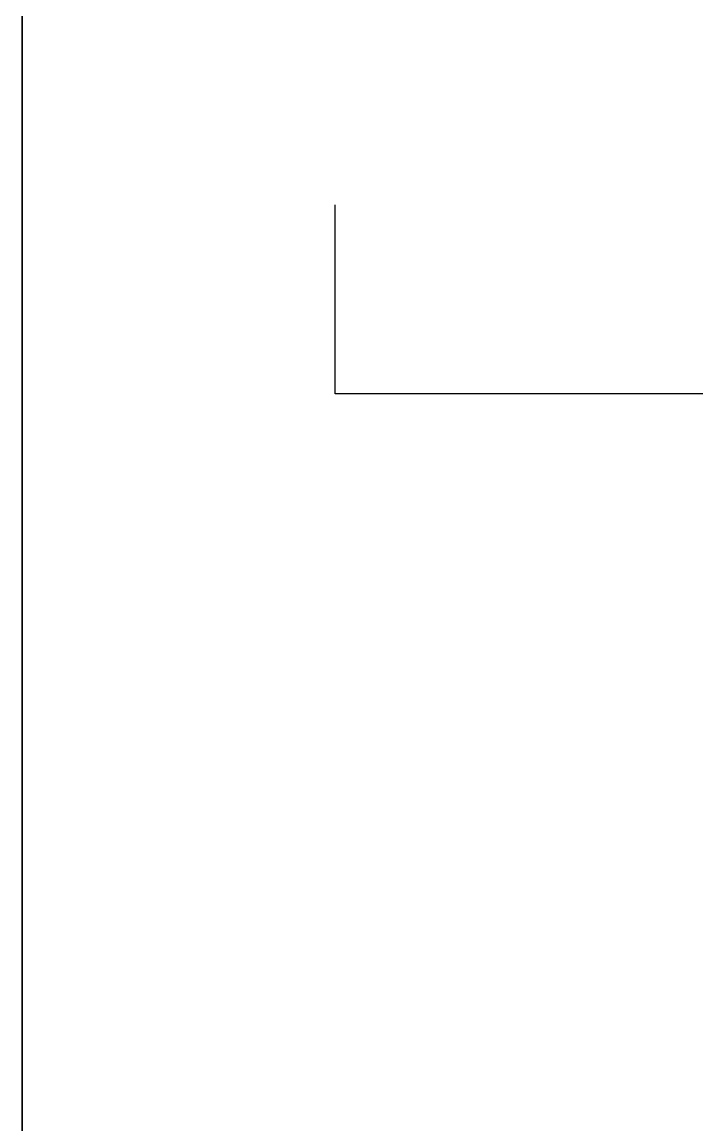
# Model space of a CAD drawing. Extents: x -45 to 645, y -160 to 467.
# Drawn here: x 345.13 to 354.27, y 160.94 to 175.76 of the extents above; entities that cross this region are included whole.
import ezdxf

# ---------------------------------------------------------------- set-up
doc = ezdxf.new("R2010")
doc.units = 0
doc.layers.add('layer 1', color=7, linetype='Continuous')

msp = doc.modelspace()

# ---------------------------------------------------------------- linework, layer by layer
at = {"color": 7, "lineweight": 35}
msp.add_line((345.132, 81.262), (345.132, 209.862), dxfattribs=at)
msp.add_line((345.132, 81.262), (345.132, 209.862), dxfattribs=at)
msp.add_line((345.132, 81.262), (345.132, 209.862), dxfattribs=at)
msp.add_line((345.132, 81.262), (345.132, 209.862), dxfattribs=at)
at = {"layer": 'layer 1', "color": 7, "lineweight": 9, "true_color": 0xffffff}
msp.add_open_spline([(345.132, 81.262), (345.132, 124.129), (345.132, 188.429), (345.132, 209.862)], degree=3, dxfattribs=at)
at = {"layer": 'layer 1', "color": 7, "lineweight": 25, "true_color": 0xffffff}
msp.add_open_spline([(354.27, 170.762), (354.27, 170.762), (349.332, 170.762), (349.332, 170.762), (349.332, 170.762), (349.332, 173.302), (349.332, 173.302)], degree=3, knots=[0, 0, 0, 0, 0.5, 0.5, 0.5, 1, 1, 1, 1], dxfattribs=at)

doc.saveas('drawing.dxf')
